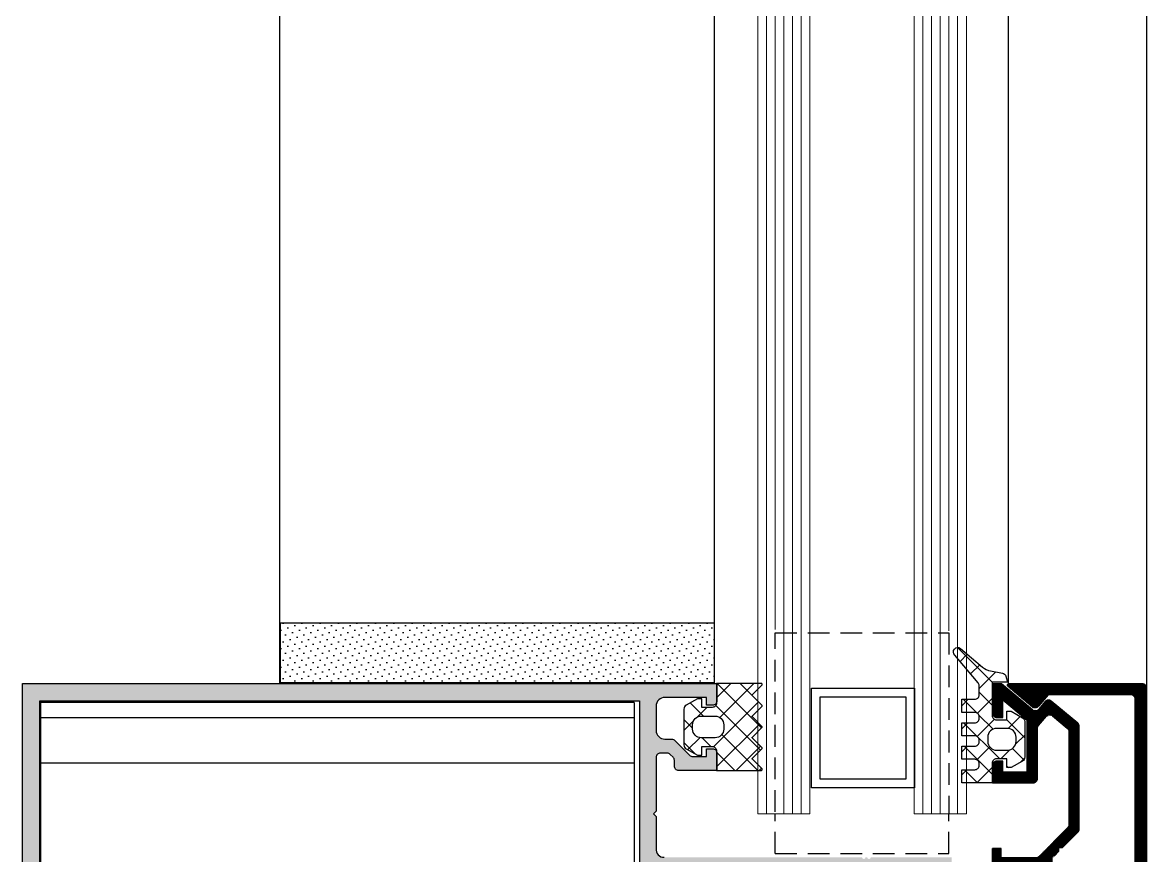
# Model space of a CAD drawing. Header units: millimetres. Extents: x 809 to 8159, y 33 to 4533.
# Drawn here: x 3993.89 to 4006.83, y 1798.67 to 1808.25 of the extents above; entities that cross this region are included whole.
import ezdxf

# ---------------------------------------------------------------- set-up
doc = ezdxf.new("R2010")
doc.units = ezdxf.units.MM
doc.linetypes.add('HIDDEN', pattern=[0.375, 0.25, -0.125])
for name, color, linetype in [('5', 11, 'Continuous'), ('FITILLER', 240, 'Continuous'), ('GORUNUS-TARAMA', 11, 'Continuous')]:
    doc.layers.add(name, color=color, linetype=linetype)
doc.layers.add('cam', color=5, linetype='Continuous', lineweight=0)
pattern_1 = [(90, (36052.006199, -6732.190945), (-0.0125, 0), [])]

# ---------------------------------------------------------------- blocks, each defined once
blk = doc.blocks.new('ajsdfxcvzx')
h = blk.add_hatch(color=256)
edge = h.paths.add_edge_path()
edge.add_line((35957.791, -6790.879), (35957.721, -6790.879))
edge.add_line((35957.721, -6790.879), (35957.721, -6790.789))
edge.add_line((35957.721, -6790.789), (35957.241, -6790.789))
edge.add_arc((35957.241, -6790.889), 0.1, 90, 180)
edge.add_line((35957.141, -6790.889), (35957.141, -6791.169))
edge.add_arc((35957.241, -6791.169), 0.1, 180, 270)
edge.add_line((35957.241, -6791.269), (35957.32, -6791.269))
edge.add_arc((35957.32, -6791.319), 0.05, 405, 450, ccw=False)
edge.add_line((35957.356, -6791.284), (35957.526, -6791.455))
edge.add_arc((35957.562, -6791.419), 0.05, 225, 270)
edge.add_line((35957.562, -6791.469), (35957.721, -6791.469))
edge.add_line((35957.721, -6791.469), (35957.721, -6791.379))
edge.add_line((35957.721, -6791.379), (35957.791, -6791.379))
edge.add_arc((35957.791, -6791.429), 0.05, 0, 90, ccw=False)
edge.add_line((35957.841, -6791.429), (35957.841, -6791.629))
edge.add_line((35957.841, -6791.629), (35957.401, -6791.629))
edge.add_arc((35957.401, -6791.579), 0.05, 180, 270, ccw=False)
edge.add_line((35957.351, -6791.579), (35957.351, -6791.512))
edge.add_arc((35957.301, -6791.512), 0.05, 360, 405)
edge.add_line((35957.336, -6791.477), (35957.304, -6791.444))
edge.add_arc((35957.268, -6791.479), 0.05, 405, 450)
edge.add_line((35957.268, -6791.429), (35957.191, -6791.429))
edge.add_arc((35957.191, -6791.479), 0.05, 90, 180)
edge.add_line((35957.141, -6791.479), (35957.141, -6791.729))
edge.add_line((35957.141, -6791.729), (35957.141, -6792.099))
edge.add_line((35957.141, -6792.099), (35957.111, -6792.129))
edge.add_line((35957.111, -6792.129), (35957.141, -6792.159))
edge.add_line((35957.141, -6792.159), (35957.141, -6792.529))
edge.add_arc((35957.233, -6792.537), 0.0919, 174.9295, 270.955)
edge.add_line((35957.234, -6792.629), (35959.511, -6792.629))
edge.add_arc((35959.531, -6792.629), 0.02, 180, 360)
edge.add_line((35959.551, -6792.629), (35959.571, -6792.629))
edge.add_arc((35959.591, -6792.629), 0.02, 180, 360)
edge.add_line((35959.611, -6792.629), (35960.541, -6792.629))
edge.add_line((35960.541, -6792.629), (35960.541, -6792.769))
edge.add_arc((35960.481, -6792.769), 0.06, 270, 360, ccw=False)
edge.add_line((35960.481, -6792.829), (35960.481, -6792.899))
edge.add_arc((35960.451, -6792.899), 0.03, 270, 360, ccw=False)
edge.add_line((35960.451, -6792.929), (35960.411, -6792.929))
edge.add_arc((35960.411, -6792.899), 0.03, 180, 270, ccw=False)
edge.add_line((35960.381, -6792.899), (35960.381, -6792.829))
edge.add_line((35960.381, -6792.829), (35959.741, -6792.829))
edge.add_line((35959.741, -6792.829), (35959.741, -6793.079))
edge.add_line((35959.741, -6793.079), (35959.691, -6793.129))
edge.add_line((35959.691, -6793.129), (35959.741, -6793.179))
edge.add_line((35959.741, -6793.179), (35959.741, -6793.429))
edge.add_line((35959.741, -6793.429), (35960.381, -6793.429))
edge.add_line((35960.381, -6793.429), (35960.381, -6793.359))
edge.add_arc((35960.411, -6793.359), 0.03, 90, 180, ccw=False)
edge.add_line((35960.411, -6793.329), (35960.451, -6793.329))
edge.add_arc((35960.451, -6793.359), 0.03, 0, 90, ccw=False)
edge.add_line((35960.481, -6793.359), (35960.481, -6793.429))
edge.add_arc((35960.481, -6793.489), 0.06, 360, 450, ccw=False)
edge.add_line((35960.541, -6793.489), (35960.541, -6793.629))
edge.add_line((35960.541, -6793.629), (35959.611, -6793.629))
edge.add_arc((35959.591, -6793.629), 0.02, 360, 540)
edge.add_line((35959.571, -6793.629), (35959.551, -6793.629))
edge.add_arc((35959.531, -6793.629), 0.02, 360, 540)
edge.add_line((35959.511, -6793.629), (35957.234, -6793.629))
edge.add_arc((35957.233, -6793.721), 0.0919, 449.045, 545.0705)
edge.add_line((35957.141, -6793.729), (35957.141, -6794.099))
edge.add_line((35957.141, -6794.099), (35957.111, -6794.129))
edge.add_line((35957.111, -6794.129), (35957.141, -6794.159))
edge.add_line((35957.141, -6794.159), (35957.141, -6794.529))
edge.add_line((35957.141, -6794.529), (35957.141, -6794.779))
edge.add_arc((35957.191, -6794.779), 0.05, 180, 270)
edge.add_line((35957.191, -6794.829), (35957.268, -6794.829))
edge.add_arc((35957.268, -6794.779), 0.05, 270, 315)
edge.add_line((35957.304, -6794.815), (35957.336, -6794.782))
edge.add_arc((35957.301, -6794.746), 0.05, 315, 360)
edge.add_line((35957.351, -6794.746), (35957.351, -6794.679))
edge.add_arc((35957.401, -6794.679), 0.05, 90, 180, ccw=False)
edge.add_line((35957.401, -6794.629), (35957.841, -6794.629))
edge.add_line((35957.841, -6794.629), (35957.841, -6794.829))
edge.add_arc((35957.791, -6794.829), 0.05, 270, 360, ccw=False)
edge.add_line((35957.791, -6794.879), (35957.721, -6794.879))
edge.add_line((35957.721, -6794.879), (35957.721, -6794.789))
edge.add_line((35957.721, -6794.789), (35957.562, -6794.789))
edge.add_arc((35957.562, -6794.839), 0.05, 450, 495)
edge.add_line((35957.526, -6794.804), (35957.356, -6794.975))
edge.add_arc((35957.32, -6794.939), 0.05, 270, 315, ccw=False)
edge.add_line((35957.32, -6794.989), (35957.241, -6794.989))
edge.add_arc((35957.241, -6795.089), 0.1, 90, 180)
edge.add_line((35957.141, -6795.089), (35957.141, -6795.369))
edge.add_arc((35957.241, -6795.369), 0.1, 180, 270)
edge.add_line((35957.241, -6795.469), (35957.721, -6795.469))
edge.add_line((35957.721, -6795.469), (35957.721, -6795.379))
edge.add_line((35957.721, -6795.379), (35957.791, -6795.379))
edge.add_arc((35957.791, -6795.429), 0.05, 0, 90, ccw=False)
edge.add_line((35957.841, -6795.429), (35957.841, -6795.629))
edge.add_line((35957.841, -6795.629), (35949.848, -6795.629))
edge.add_line((35949.848, -6795.629), (35949.848, -6790.629))
edge.add_line((35949.848, -6790.629), (35957.841, -6790.629))
edge.add_line((35957.841, -6790.629), (35957.841, -6790.829))
edge.add_arc((35957.791, -6790.829), 0.05, 270, 360, ccw=False)
h.paths.add_polyline_path([(35956.948, -6795.427), (35950.048, -6795.427), (35950.048, -6790.827), (35956.948, -6790.827), (35956.948, -6793.127)], flags=16)
edge = h.paths.add_edge_path(flags=16)
edge.add_arc((35959.348, -6792.927), 0.1, 360, 450)
edge.add_line((35959.348, -6792.827), (35957.248, -6792.827))
edge.add_arc((35957.248, -6792.927), 0.1, 90, 180)
edge.add_line((35957.148, -6792.927), (35957.148, -6793.327))
edge.add_arc((35957.248, -6793.327), 0.1, 180, 270)
edge.add_line((35957.248, -6793.427), (35959.348, -6793.427))
edge.add_arc((35959.348, -6793.327), 0.1, 270, 360)
edge.add_line((35959.448, -6793.327), (35959.448, -6792.927))
h = blk.add_hatch()
h.set_pattern_fill('LINE', color=256, scale=0.1, angle=90, style=0)
h.set_pattern_definition(pattern_1)
edge = h.paths.add_edge_path()
edge.add_line((35961.411, -6794.607), (35961.411, -6795.207))
edge.add_line((35961.411, -6795.207), (35961.131, -6795.442))
edge.add_line((35961.131, -6795.442), (35961.131, -6795.237))
edge.add_line((35961.131, -6795.237), (35961.061, -6795.237))
edge.add_arc((35961.061, -6795.287), 0.05, 90, 180)
edge.add_line((35961.011, -6795.287), (35961.011, -6795.624))
edge.add_line((35961.011, -6795.624), (35961.116, -6795.624))
edge.add_line((35961.116, -6795.624), (35961.472, -6795.326))
edge.add_arc((35961.504, -6795.364), 0.05, 40, 130, ccw=False)
edge.add_line((35961.543, -6795.332), (35961.618, -6795.421))
edge.add_arc((35961.656, -6795.389), 0.05, 220, 310)
edge.add_line((35961.688, -6795.427), (35961.993, -6795.172))
edge.add_arc((35961.961, -6795.133), 0.05, 310, 360)
edge.add_line((35962.011, -6795.133), (35962.011, -6793.954))
edge.add_arc((35961.961, -6793.954), 0.05, 0, 45)
edge.add_line((35961.996, -6793.918), (35961.819, -6793.741))
edge.add_line((35961.819, -6793.741), (35961.777, -6793.741))
edge.add_line((35961.777, -6793.741), (35961.777, -6793.699))
edge.add_line((35961.777, -6793.699), (35961.722, -6793.644))
edge.add_arc((35961.757, -6793.608), 0.05, 180, 225, ccw=False)
edge.add_line((35961.707, -6793.608), (35961.707, -6792.65))
edge.add_arc((35961.757, -6792.65), 0.05, 135, 180, ccw=False)
edge.add_line((35961.722, -6792.615), (35961.777, -6792.56))
edge.add_line((35961.777, -6792.56), (35961.777, -6792.517))
edge.add_line((35961.777, -6792.517), (35961.819, -6792.517))
edge.add_line((35961.819, -6792.517), (35961.996, -6792.34))
edge.add_arc((35961.961, -6792.305), 0.05, 315, 360)
edge.add_line((35962.011, -6792.305), (35962.011, -6791.125))
edge.add_arc((35961.961, -6791.125), 0.05, 0, 50)
edge.add_line((35961.993, -6791.087), (35961.688, -6790.831))
edge.add_arc((35961.656, -6790.869), 0.05, 50, 140)
edge.add_line((35961.618, -6790.837), (35961.543, -6790.927))
edge.add_arc((35961.504, -6790.895), 0.05, 230, 320, ccw=False)
edge.add_line((35961.472, -6790.933), (35961.116, -6790.634))
edge.add_line((35961.116, -6790.634), (35961.011, -6790.634))
edge.add_line((35961.011, -6790.634), (35961.011, -6790.971))
edge.add_arc((35961.061, -6790.971), 0.05, 180, 270)
edge.add_line((35961.061, -6791.021), (35961.131, -6791.021))
edge.add_line((35961.131, -6791.021), (35961.131, -6790.817))
edge.add_line((35961.131, -6790.817), (35961.411, -6791.052))
edge.add_line((35961.411, -6791.052), (35961.411, -6791.651))
edge.add_line((35961.411, -6791.651), (35961.131, -6791.651))
edge.add_line((35961.131, -6791.651), (35961.131, -6791.521))
edge.add_line((35961.131, -6791.521), (35961.061, -6791.521))
edge.add_arc((35961.061, -6791.571), 0.05, 90, 180)
edge.add_line((35961.011, -6791.571), (35961.011, -6791.771))
edge.add_line((35961.011, -6791.771), (35961.481, -6791.771))
edge.add_arc((35961.481, -6791.721), 0.05, 270, 360)
edge.add_line((35961.531, -6791.721), (35961.531, -6791.146))
edge.add_arc((35961.581, -6791.146), 0.05, 140, 180, ccw=False)
edge.add_line((35961.543, -6791.113), (35961.633, -6791.006))
edge.add_arc((35961.671, -6791.038), 0.05, 50, 140, ccw=False)
edge.add_line((35961.703, -6791), (35961.873, -6791.143))
edge.add_arc((35961.841, -6791.181), 0.05, 0, 50, ccw=False)
edge.add_line((35961.891, -6791.181), (35961.891, -6792.255))
edge.add_arc((35961.841, -6792.255), 0.05, 315, 360, ccw=False)
edge.add_line((35961.876, -6792.29), (35961.552, -6792.615))
edge.add_arc((35961.517, -6792.579), 0.05, 270, 315, ccw=False)
edge.add_line((35961.517, -6792.629), (35961.111, -6792.629))
edge.add_line((35961.111, -6792.629), (35961.111, -6792.529))
edge.add_line((35961.111, -6792.529), (35961.011, -6792.529))
edge.add_line((35961.011, -6792.529), (35961.011, -6792.829))
edge.add_arc((35961.061, -6792.829), 0.05, 180, 270)
edge.add_line((35961.061, -6792.879), (35961.131, -6792.879))
edge.add_line((35961.131, -6792.879), (35961.131, -6792.749))
edge.add_line((35961.131, -6792.749), (35961.507, -6792.749))
edge.add_arc((35961.507, -6792.799), 0.05, 0, 90, ccw=False)
edge.add_line((35961.557, -6792.799), (35961.557, -6793.459))
edge.add_arc((35961.507, -6793.459), 0.05, -90, 0, ccw=False)
edge.add_line((35961.507, -6793.509), (35961.131, -6793.509))
edge.add_line((35961.131, -6793.509), (35961.131, -6793.379))
edge.add_line((35961.131, -6793.379), (35961.061, -6793.379))
edge.add_arc((35961.061, -6793.429), 0.05, 90, 180)
edge.add_line((35961.011, -6793.429), (35961.011, -6793.729))
edge.add_line((35961.011, -6793.729), (35961.111, -6793.729))
edge.add_line((35961.111, -6793.729), (35961.111, -6793.629))
edge.add_line((35961.111, -6793.629), (35961.517, -6793.629))
edge.add_arc((35961.517, -6793.679), 0.05, 45, 90, ccw=False)
edge.add_line((35961.552, -6793.644), (35961.876, -6793.968))
edge.add_arc((35961.841, -6794.003), 0.05, 0, 45, ccw=False)
edge.add_line((35961.891, -6794.003), (35961.891, -6795.077))
edge.add_arc((35961.841, -6795.077), 0.05, 310, 360, ccw=False)
edge.add_line((35961.873, -6795.116), (35961.703, -6795.258))
edge.add_arc((35961.671, -6795.22), 0.05, 220, 310, ccw=False)
edge.add_line((35961.633, -6795.252), (35961.543, -6795.145))
edge.add_arc((35961.581, -6795.113), 0.05, 180, 220, ccw=False)
edge.add_line((35961.531, -6795.113), (35961.531, -6794.537))
edge.add_arc((35961.481, -6794.537), 0.05, 360, 450)
edge.add_line((35961.481, -6794.487), (35961.011, -6794.487))
edge.add_line((35961.011, -6794.487), (35961.011, -6794.687))
edge.add_arc((35961.061, -6794.687), 0.05, 180, 270)
edge.add_line((35961.061, -6794.737), (35961.131, -6794.737))
edge.add_line((35961.131, -6794.737), (35961.131, -6794.607))
edge.add_line((35961.131, -6794.607), (35961.411, -6794.607))
h = blk.add_hatch()
h.set_pattern_fill('LINE', color=256, scale=0.1, angle=90, style=0)
h.set_pattern_definition(pattern_1)
edge = h.paths.add_edge_path()
edge.add_arc((35962.604, -6795.449), 0.05, 270, 360)
edge.add_line((35962.654, -6795.449), (35962.654, -6790.809))
edge.add_arc((35962.604, -6790.809), 0.05, 0, 90)
edge.add_line((35962.604, -6790.759), (35961.651, -6790.759))
edge.add_line((35961.651, -6790.759), (35961.54, -6790.891))
edge.add_arc((35961.501, -6790.859), 0.05, 230, 320, ccw=False)
edge.add_line((35961.469, -6790.898), (35961.191, -6790.664))
edge.add_arc((35961.204, -6790.649), 0.02, 90, 230, ccw=False)
edge.add_line((35961.204, -6790.629), (35962.734, -6790.629))
edge.add_arc((35962.734, -6790.679), 0.05, 0, 90, ccw=False)
edge.add_line((35962.784, -6790.679), (35962.784, -6795.579))
edge.add_arc((35962.734, -6795.579), 0.05, 270, 360, ccw=False)
edge.add_line((35962.734, -6795.629), (35961.204, -6795.629))
edge.add_arc((35961.204, -6795.609), 0.02, 130, 270, ccw=False)
edge.add_line((35961.191, -6795.594), (35961.469, -6795.361))
edge.add_arc((35961.501, -6795.399), 0.05, 40, 130, ccw=False)
edge.add_line((35961.54, -6795.367), (35961.651, -6795.499))
edge.add_line((35961.651, -6795.499), (35962.604, -6795.499))
at = {"layer": 'FITILLER'}
h = blk.add_hatch(dxfattribs=at)
h.set_pattern_fill('DOTS', color=256, scale=1.2, angle=135, style=0)
h.set_pattern_definition([(135, (36052.0062, -6932.190945), (-0.079549513, -0.026516504), [0, -0.075])])
h.paths.add_polyline_path([(35957.811, -6790.616), (35957.811, -6789.934), (35952.814, -6789.934), (35952.814, -6790.616)])
h = blk.add_hatch(dxfattribs=at)
h.set_pattern_fill('NET', color=256, scale=1.5, angle=225, style=0)
h.set_pattern_definition([(225, (35975.4269, -6807.61729), (0.1325825, -0.1325825), []), (315, (35975.4269, -6807.61729), (0.1325825, 0.1325825), [])])
edge = h.paths.add_edge_path(flags=16)
edge.add_arc((35961.183, -6791.246), 0.1, 0, 90)
edge.add_line((35961.183, -6791.146), (35961.058, -6791.146))
edge.add_arc((35961.058, -6791.246), 0.1, 90, 180)
edge.add_line((35960.958, -6791.246), (35960.958, -6791.296))
edge.add_arc((35961.058, -6791.296), 0.1, 180, 270)
edge.add_line((35961.058, -6791.396), (35961.183, -6791.396))
edge.add_arc((35961.183, -6791.296), 0.1, 270, 360)
edge.add_line((35961.283, -6791.296), (35961.283, -6791.246))
edge = h.paths.add_edge_path()
edge.add_arc((35961.026, -6790.288), 0.2, 229.7669, 260)
edge.add_line((35960.991, -6790.485), (35961.126, -6790.509))
edge.add_arc((35961.117, -6790.558), 0.05, 15, 80, ccw=False)
edge.add_line((35961.166, -6790.545), (35961.184, -6790.614))
edge.add_line((35961.184, -6790.614), (35961.008, -6790.614))
edge.add_line((35961.008, -6790.614), (35961.008, -6790.996))
edge.add_arc((35961.058, -6790.996), 0.05, 180, 270)
edge.add_line((35961.058, -6791.046), (35961.178, -6791.046))
edge.add_line((35961.178, -6791.046), (35961.178, -6790.946))
edge.add_line((35961.178, -6790.946), (35961.228, -6790.946))
edge.add_line((35961.228, -6790.946), (35961.358, -6791.022))
edge.add_arc((35961.333, -6791.065), 0.05, 0, 60, ccw=False)
edge.add_line((35961.383, -6791.065), (35961.383, -6791.478))
edge.add_arc((35961.333, -6791.478), 0.05, -60, 0, ccw=False)
edge.add_line((35961.358, -6791.521), (35961.228, -6791.596))
edge.add_line((35961.228, -6791.596), (35961.178, -6791.596))
edge.add_line((35961.178, -6791.596), (35961.178, -6791.496))
edge.add_line((35961.178, -6791.496), (35961.058, -6791.496))
edge.add_arc((35961.058, -6791.546), 0.05, 90, 180)
edge.add_line((35961.008, -6791.546), (35961.008, -6791.771))
edge.add_line((35961.008, -6791.771), (35960.658, -6791.771))
edge.add_line((35960.658, -6791.771), (35960.658, -6791.621))
edge.add_line((35960.658, -6791.621), (35960.808, -6791.621))
edge.add_arc((35960.808, -6791.571), 0.05, 270, 360)
edge.add_line((35960.858, -6791.571), (35960.858, -6791.551))
edge.add_arc((35960.808, -6791.551), 0.05, 0, 90)
edge.add_line((35960.808, -6791.501), (35960.658, -6791.501))
edge.add_line((35960.658, -6791.501), (35960.658, -6791.351))
edge.add_line((35960.658, -6791.351), (35960.808, -6791.351))
edge.add_arc((35960.808, -6791.301), 0.05, 270, 360)
edge.add_line((35960.858, -6791.301), (35960.858, -6791.281))
edge.add_arc((35960.808, -6791.281), 0.05, 0, 90)
edge.add_line((35960.808, -6791.231), (35960.658, -6791.231))
edge.add_line((35960.658, -6791.231), (35960.658, -6791.081))
edge.add_line((35960.658, -6791.081), (35960.808, -6791.081))
edge.add_arc((35960.808, -6791.031), 0.05, 270, 360)
edge.add_line((35960.858, -6791.031), (35960.858, -6791.011))
edge.add_arc((35960.808, -6791.011), 0.05, 0, 90)
edge.add_line((35960.808, -6790.961), (35960.658, -6790.961))
edge.add_line((35960.658, -6790.961), (35960.658, -6790.811))
edge.add_line((35960.658, -6790.811), (35960.808, -6790.811))
edge.add_arc((35960.808, -6790.761), 0.05, 270, 360)
edge.add_line((35960.858, -6790.761), (35960.858, -6790.653))
edge.add_arc((35960.808, -6790.653), 0.05, 0, 40)
edge.add_line((35960.846, -6790.621), (35960.579, -6790.302))
edge.add_arc((35960.611, -6790.264), 0.05, 49.7669, 229.7669, ccw=False)
edge.add_line((35960.643, -6790.226), (35960.897, -6790.441))
h = blk.add_hatch(dxfattribs=at)
h.set_pattern_fill('NET', color=256, scale=1.5, angle=225, style=0)
h.set_pattern_definition([(225, (35971.45092, -6803.37576), (0.1325825, -0.1325825), []), (315, (35971.45092, -6803.37576), (0.1325825, 0.1325825), [])])
edge = h.paths.add_edge_path(flags=16)
edge.add_arc((35957.819, -6791.154), 0.1, 270, 360, ccw=False)
edge.add_line((35957.819, -6791.254), (35957.661, -6791.254))
edge.add_arc((35957.661, -6791.154), 0.1, 180, 270, ccw=False)
edge.add_line((35957.561, -6791.154), (35957.561, -6791.104))
edge.add_arc((35957.661, -6791.104), 0.1, 90, 180, ccw=False)
edge.add_line((35957.661, -6791.004), (35957.819, -6791.004))
edge.add_arc((35957.819, -6791.104), 0.1, 0, 90, ccw=False)
edge.add_line((35957.919, -6791.104), (35957.919, -6791.154))
edge = h.paths.add_edge_path()
edge.add_line((35957.836, -6791.629), (35958.353, -6791.629))
edge.add_arc((35958.353, -6791.619), 0.01, 270, 405)
edge.add_line((35958.36, -6791.612), (35958.249, -6791.501))
edge.add_arc((35958.255, -6791.495), 0.00893, 135, 225, ccw=False)
edge.add_line((35958.249, -6791.489), (35958.358, -6791.379))
edge.add_arc((35958.352, -6791.373), 0.00893, 315, 405)
edge.add_line((35958.358, -6791.367), (35958.249, -6791.257))
edge.add_arc((35958.255, -6791.251), 0.00893, 135, 225, ccw=False)
edge.add_line((35958.249, -6791.245), (35958.358, -6791.135))
edge.add_arc((35958.352, -6791.129), 0.00893, 315, 405)
edge.add_line((35958.358, -6791.123), (35958.249, -6791.014))
edge.add_arc((35958.255, -6791.007), 0.00893, 135, 225, ccw=False)
edge.add_line((35958.249, -6791.001), (35958.358, -6790.892))
edge.add_arc((35958.352, -6790.885), 0.00893, 315, 405)
edge.add_line((35958.358, -6790.879), (35958.249, -6790.77))
edge.add_arc((35958.255, -6790.763), 0.00893, 135, 225, ccw=False)
edge.add_line((35958.249, -6790.757), (35958.36, -6790.646))
edge.add_arc((35958.353, -6790.639), 0.01, 315, 450)
edge.add_line((35958.353, -6790.629), (35957.836, -6790.629))
edge.add_line((35957.836, -6790.629), (35957.836, -6790.854))
edge.add_arc((35957.786, -6790.854), 0.05, 270, 360, ccw=False)
edge.add_line((35957.786, -6790.904), (35957.666, -6790.904))
edge.add_line((35957.666, -6790.904), (35957.666, -6790.804))
edge.add_line((35957.666, -6790.804), (35957.616, -6790.804))
edge.add_line((35957.616, -6790.804), (35957.486, -6790.879))
edge.add_arc((35957.511, -6790.923), 0.05, 120, 180)
edge.add_line((35957.461, -6790.923), (35957.461, -6791.336))
edge.add_arc((35957.511, -6791.336), 0.05, 180, 240)
edge.add_line((35957.486, -6791.379), (35957.616, -6791.454))
edge.add_line((35957.616, -6791.454), (35957.666, -6791.454))
edge.add_line((35957.666, -6791.454), (35957.666, -6791.354))
edge.add_line((35957.666, -6791.354), (35957.786, -6791.354))
edge.add_arc((35957.786, -6791.404), 0.05, 0, 90, ccw=False)
edge.add_line((35957.836, -6791.404), (35957.836, -6791.629))
at = {"linetype": 'HIDDEN'}
for p, q in [((35958.511, -6790.046), (35960.511, -6790.046)), ((35958.511, -6792.106), (35958.511, -6790.046)), ((35960.511, -6790.046), (35960.511, -6792.129)), ((35958.511, -6792.586), (35958.511, -6792.129)), ((35960.511, -6792.586), (35960.511, -6792.129)), ((35958.511, -6792.586), (35960.511, -6792.586))]:
    blk.add_line(p, q, dxfattribs=at)
blk.add_line((35960.115, -6791.829), (35959.515, -6791.829))
for points in [[(35949.848, -6795.629), (35949.848, -6790.629), (35957.841, -6790.629), (35957.841, -6790.829, -0.414214), (35957.791, -6790.879), (35957.721, -6790.879), (35957.721, -6790.789), (35957.241, -6790.789, 0.414214), (35957.141, -6790.889), (35957.141, -6791.169, 0.414214), (35957.241, -6791.269), (35957.32, -6791.269, -0.198912), (35957.356, -6791.284), (35957.526, -6791.455, 0.198912), (35957.562, -6791.469), (35957.721, -6791.469), (35957.721, -6791.379), (35957.791, -6791.379, -0.414214), (35957.841, -6791.429), (35957.841, -6791.629), (35957.401, -6791.629, -0.414214), (35957.351, -6791.579), (35957.351, -6791.512, 0.198912), (35957.336, -6791.477), (35957.304, -6791.444, 0.198912), (35957.268, -6791.429), (35957.191, -6791.429, 0.414214), (35957.141, -6791.479), (35957.141, -6791.729), (35957.141, -6792.099), (35957.111, -6792.129), (35957.141, -6792.159), (35957.141, -6792.529, 0.445362), (35957.234, -6792.629)], [(35961.722, -6792.615), (35961.777, -6792.56), (35961.777, -6792.517), (35961.819, -6792.517), (35961.996, -6792.34, 0.198912), (35962.011, -6792.305), (35962.011, -6791.125, 0.221695), (35961.993, -6791.087), (35961.688, -6790.831, 0.414214), (35961.618, -6790.837), (35961.543, -6790.927, -0.414214), (35961.472, -6790.933), (35961.116, -6790.634), (35961.011, -6790.634), (35961.011, -6790.971, 0.414214), (35961.061, -6791.021), (35961.131, -6791.021), (35961.131, -6790.817), (35961.411, -6791.052), (35961.411, -6791.651), (35961.131, -6791.651), (35961.131, -6791.521), (35961.061, -6791.521, 0.414214), (35961.011, -6791.571), (35961.011, -6791.771), (35961.481, -6791.771, 0.414214), (35961.531, -6791.721), (35961.531, -6791.146, -0.176327), (35961.543, -6791.113), (35961.633, -6791.006, -0.414214), (35961.703, -6791), (35961.873, -6791.143, -0.221695), (35961.891, -6791.181), (35961.891, -6792.255, -0.198912), (35961.876, -6792.29), (35961.552, -6792.615, -0.198912)], [(35961.111, -6792.629), (35961.111, -6792.529), (35961.011, -6792.529), (35961.011, -6792.829, 0.414214)]]:
    blk.add_lwpolyline(points, format="xyb")
for points in [[(35960.115, -6791.829), (35958.928, -6791.829), (35958.928, -6790.684), (35960.115, -6790.684)], [(35956.948, -6795.427), (35950.048, -6795.427), (35950.048, -6790.827), (35956.948, -6790.827), (35956.948, -6793.127)], [(35960.015, -6791.729), (35959.028, -6791.729), (35959.028, -6790.784), (35960.015, -6790.784)]]:
    blk.add_lwpolyline(points, close=True)
blk.add_lwpolyline([(35962.604, -6795.499, 0.414214), (35962.654, -6795.449), (35962.654, -6790.809, 0.414214), (35962.604, -6790.759), (35961.651, -6790.759), (35961.54, -6790.891, -0.414214), (35961.469, -6790.898), (35961.191, -6790.664, -0.700208), (35961.204, -6790.629), (35962.734, -6790.629, -0.414214), (35962.784, -6790.679), (35962.784, -6795.579, -0.414214), (35962.734, -6795.629), (35961.204, -6795.629, -0.700208), (35961.191, -6795.594), (35961.469, -6795.361, -0.414214), (35961.54, -6795.367), (35961.651, -6795.499)], format="xyb", close=True)
at = {"layer": '5'}
for p, q in [((35961.191, -6682.927), (35961.191, -6790.634)), ((35962.784, -6682.927), (35962.784, -6790.679)), ((35952.811, -6790.629), (35952.811, -6767.366)), ((35957.811, -6790.629), (35957.811, -6767.366))]:
    blk.add_line(p, q, dxfattribs=at)
at = {"layer": 'cam'}
for p, q in [((35958.311, -6767.366), (35958.311, -6792.129)), ((35958.411, -6767.366), (35958.411, -6792.129)), ((35958.511, -6767.366), (35958.511, -6789.584)), ((35958.611, -6767.366), (35958.611, -6789.584)), ((35958.711, -6767.366), (35958.711, -6789.584)), ((35958.811, -6767.366), (35958.811, -6792.129)), ((35958.911, -6767.366), (35958.911, -6792.129)), ((35960.111, -6767.366), (35960.111, -6792.129)), ((35960.211, -6767.366), (35960.211, -6792.129)), ((35960.311, -6767.366), (35960.311, -6789.584)), ((35960.411, -6767.366), (35960.411, -6789.584)), ((35960.511, -6767.366), (35960.511, -6789.584)), ((35960.611, -6767.366), (35960.611, -6792.129)), ((35960.711, -6767.366), (35960.711, -6792.129)), ((35958.511, -6789.499), (35958.511, -6790.008)), ((35958.611, -6789.499), (35958.611, -6792.129)), ((35958.711, -6789.499), (35958.711, -6792.129)), ((35960.311, -6789.499), (35960.311, -6792.129)), ((35960.411, -6789.499), (35960.411, -6792.129)), ((35960.511, -6789.499), (35960.511, -6790.023)), ((35958.311, -6792.129), (35958.911, -6792.129)), ((35960.711, -6792.129), (35960.111, -6792.129)), ((35960.511, -6792.125), (35960.511, -6792.129))]:
    blk.add_line(p, q, dxfattribs=at)
at = {"layer": 'FITILLER'}
blk.add_lwpolyline([(35957.811, -6790.616), (35957.811, -6789.934), (35952.814, -6789.934), (35952.814, -6790.616)], close=True, dxfattribs=at)
for points in [[(35960.897, -6790.441, 0.132688), (35960.991, -6790.485), (35961.126, -6790.509, -0.291473), (35961.166, -6790.545), (35961.184, -6790.614), (35961.008, -6790.614), (35961.008, -6790.996, 0.414214), (35961.058, -6791.046), (35961.178, -6791.046), (35961.178, -6790.946), (35961.228, -6790.946), (35961.358, -6791.022, -0.267949), (35961.383, -6791.065), (35961.383, -6791.478, -0.267949), (35961.358, -6791.521), (35961.228, -6791.596), (35961.178, -6791.596), (35961.178, -6791.496), (35961.058, -6791.496, 0.414214), (35961.008, -6791.546), (35961.008, -6791.771), (35960.658, -6791.771), (35960.658, -6791.621), (35960.808, -6791.621, 0.414214), (35960.858, -6791.571), (35960.858, -6791.551, 0.414214), (35960.808, -6791.501), (35960.658, -6791.501), (35960.658, -6791.351), (35960.808, -6791.351, 0.414214), (35960.858, -6791.301), (35960.858, -6791.281, 0.414214), (35960.808, -6791.231), (35960.658, -6791.231), (35960.658, -6791.081), (35960.808, -6791.081, 0.414214), (35960.858, -6791.031), (35960.858, -6791.011, 0.414214), (35960.808, -6790.961), (35960.658, -6790.961), (35960.658, -6790.811), (35960.808, -6790.811, 0.414214), (35960.858, -6790.761), (35960.858, -6790.653, 0.176327), (35960.846, -6790.621), (35960.579, -6790.302, -1), (35960.643, -6790.226)], [(35957.836, -6791.629), (35958.353, -6791.629, 0.668179), (35958.36, -6791.612), (35958.249, -6791.501, -0.414214), (35958.249, -6791.489), (35958.358, -6791.379, 0.414214), (35958.358, -6791.367), (35958.249, -6791.257, -0.414214), (35958.249, -6791.245), (35958.358, -6791.135, 0.414214), (35958.358, -6791.123), (35958.249, -6791.014, -0.414214), (35958.249, -6791.001), (35958.358, -6790.892, 0.414214), (35958.358, -6790.879), (35958.249, -6790.77, -0.414214), (35958.249, -6790.757), (35958.36, -6790.646, 0.668179), (35958.353, -6790.629), (35957.836, -6790.629), (35957.836, -6790.854, -0.414214), (35957.786, -6790.904), (35957.666, -6790.904), (35957.666, -6790.804), (35957.616, -6790.804), (35957.486, -6790.879, 0.267949), (35957.461, -6790.923), (35957.461, -6791.336, 0.267949), (35957.486, -6791.379), (35957.616, -6791.454), (35957.666, -6791.454), (35957.666, -6791.354), (35957.786, -6791.354, -0.414214), (35957.836, -6791.404)], [(35957.919, -6791.154, -0.414214), (35957.819, -6791.254), (35957.661, -6791.254, -0.414214), (35957.561, -6791.154), (35957.561, -6791.104, -0.414214), (35957.661, -6791.004), (35957.819, -6791.004, -0.414214), (35957.919, -6791.104)], [(35961.283, -6791.246, 0.414214), (35961.183, -6791.146), (35961.058, -6791.146, 0.414214), (35960.958, -6791.246), (35960.958, -6791.296, 0.414214), (35961.058, -6791.396), (35961.183, -6791.396, 0.414214), (35961.283, -6791.296)]]:
    blk.add_lwpolyline(points, format="xyb", close=True, dxfattribs=at)
at = {"layer": 'GORUNUS-TARAMA'}
for p, q in [((35956.89, -6790.848), (35950.056, -6790.848)), ((35950.056, -6790.848), (35950.056, -6795.399)), ((35956.89, -6790.848), (35956.89, -6795.399)), ((35956.89, -6791.022), (35950.056, -6791.022)), ((35956.89, -6791.545), (35950.056, -6791.545))]:
    blk.add_line(p, q, dxfattribs=at)

msp = doc.modelspace()

# ---------------------------------------------------------------- block references
at = {"layer": 'GORUNUS-TARAMA'}
msp.add_blockref('ajsdfxcvzx', (-31955.956, 8591.274), dxfattribs=at)

doc.saveas('drawing.dxf')
